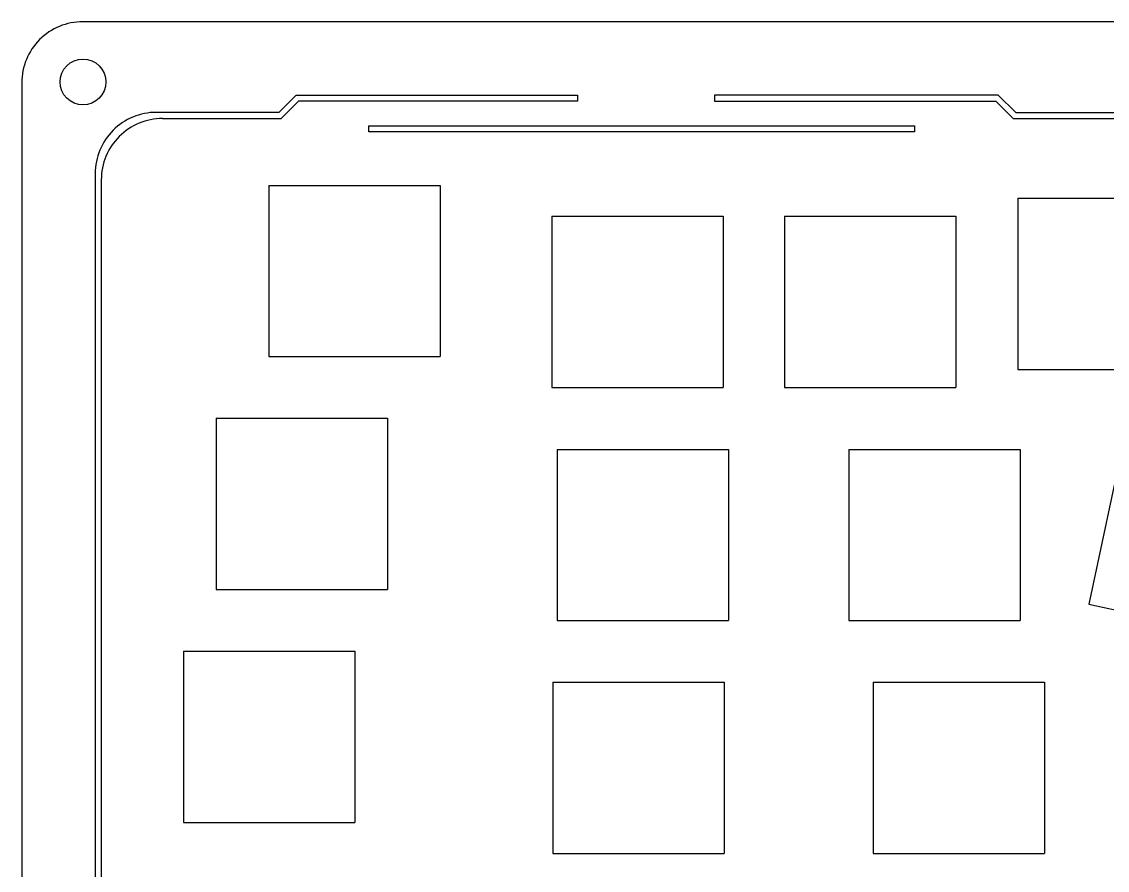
# Model space of a CAD drawing. Extents: x 7 to 394, y -192 to -46.
# Drawn here: x 7.3 to 96, y -124 to -54.6 of the extents above; entities that cross this region are included whole.
import ezdxf

# ---------------------------------------------------------------- set-up
doc = ezdxf.new("R2010")
doc.units = 0
doc.layers.add('Pcb_9d55', color=7, linetype='CONTINUOUS')

msp = doc.modelspace()

# ---------------------------------------------------------------- linework, layer by layer
at = {"layer": 'Pcb_9d55'}
for p, q in [((12.3012, -54.6278), (12.3012, -54.6278, -1.6)), ((103.101, -54.6329), (12.3012, -54.6278)), ((103.101, -54.6329, -1.6), (12.3012, -54.6278, -1.6)), ((12.3012, -54.6278), (12.3012, -54.6278, -1.6)), ((103.101, -54.6329), (12.3012, -54.6278)), ((103.101, -54.6329, -1.6), (12.3012, -54.6278, -1.6)), ((7.3025, -59.632), (7.3025, -59.632, -1.6)), ((7.3025, -59.632), (7.3025, -59.632, -1.6)), ((7.3025, -59.632), (7.3071, -169.078)), ((7.3025, -59.632, -1.6), (7.3071, -169.078, -1.6)), ((7.3025, -59.632), (7.3071, -169.078)), ((7.3025, -59.632, -1.6), (7.3071, -169.078, -1.6)), ((14.1838, -59.5554), (14.1838, -59.5554, -1.6)), ((14.1838, -59.5554), (14.1838, -59.5554, -1.6)), ((29.7332, -60.6247), (28.3159, -62.042)), ((29.7332, -60.6247, -1.6), (28.3159, -62.042, -1.6)), ((29.7332, -60.6247), (28.3159, -62.042)), ((29.7332, -60.6247, -1.6), (28.3159, -62.042, -1.6)), ((29.9314, -61.1327), (28.514, -62.55)), ((29.9314, -61.1327, -1.6), (28.514, -62.55, -1.6)), ((29.9314, -61.1327), (28.514, -62.55)), ((29.9314, -61.1327, -1.6), (28.514, -62.55, -1.6)), ((29.7332, -60.6247), (29.7332, -60.6247, -1.6)), ((29.7332, -60.6247), (52.738, -60.6247)), ((29.7332, -60.6247, -1.6), (52.738, -60.6247, -1.6)), ((29.7332, -60.6247), (29.7332, -60.6247, -1.6)), ((29.7332, -60.6247), (52.738, -60.6247)), ((29.7332, -60.6247, -1.6), (52.738, -60.6247, -1.6)), ((29.9314, -61.1327), (29.9314, -61.1327, -1.6)), ((29.9314, -61.1327), (29.9314, -61.1327, -1.6)), ((52.738, -61.1327), (29.9314, -61.1327)), ((52.738, -61.1327, -1.6), (29.9314, -61.1327, -1.6)), ((52.738, -61.1327), (29.9314, -61.1327)), ((52.738, -61.1327, -1.6), (29.9314, -61.1327, -1.6)), ((52.738, -60.6247), (52.738, -60.6247, -1.6)), ((52.738, -60.6247), (52.738, -61.1327)), ((52.738, -60.6247, -1.6), (52.738, -61.1327, -1.6)), ((52.738, -60.6247), (52.738, -60.6247, -1.6)), ((52.738, -60.6247), (52.738, -61.1327)), ((52.738, -60.6247, -1.6), (52.738, -61.1327, -1.6)), ((52.738, -61.1327), (52.738, -61.1327, -1.6)), ((52.738, -61.1327), (52.738, -61.1327, -1.6)), ((63.914, -60.6273), (63.914, -60.6273, -1.6)), ((87.1195, -60.6273), (63.914, -60.6273)), ((87.1195, -60.6273, -1.6), (63.914, -60.6273, -1.6)), ((63.914, -60.6273), (63.914, -60.6273, -1.6)), ((63.914, -60.6273), (63.914, -61.1276)), ((63.914, -60.6273, -1.6), (63.914, -61.1276, -1.6)), ((87.1195, -60.6273), (63.914, -60.6273)), ((63.914, -60.6273), (63.914, -61.1276)), ((87.1195, -60.6273, -1.6), (63.914, -60.6273, -1.6)), ((63.914, -60.6273, -1.6), (63.914, -61.1276, -1.6)), ((63.914, -61.1276), (63.914, -61.1276, -1.6)), ((63.914, -61.1276), (63.914, -61.1276, -1.6)), ((63.914, -61.1276), (86.9112, -61.1276)), ((63.914, -61.1276, -1.6), (86.9112, -61.1276, -1.6)), ((63.914, -61.1276), (86.9112, -61.1276)), ((63.914, -61.1276, -1.6), (86.9112, -61.1276, -1.6)), ((86.9112, -61.1276), (86.9112, -61.1276, -1.6)), ((86.9112, -61.1276), (86.9112, -61.1276, -1.6)), ((88.3336, -62.55), (86.9112, -61.1276)), ((88.3336, -62.55, -1.6), (86.9112, -61.1276, -1.6)), ((88.3336, -62.55), (86.9112, -61.1276)), ((88.3336, -62.55, -1.6), (86.9112, -61.1276, -1.6)), ((87.1195, -60.6273), (87.1195, -60.6273, -1.6)), ((87.1195, -60.6273), (87.1195, -60.6273, -1.6)), ((87.1195, -60.6273), (88.5419, -62.0497)), ((87.1195, -60.6273, -1.6), (88.5419, -62.0497, -1.6)), ((87.1195, -60.6273), (88.5419, -62.0497)), ((87.1195, -60.6273, -1.6), (88.5419, -62.0497, -1.6)), ((18.3083, -62.0416), (18.3083, -62.0416, -1.6)), ((28.3159, -62.042), (18.3083, -62.0416)), ((28.3159, -62.042, -1.6), (18.3083, -62.0416, -1.6)), ((18.3083, -62.0416), (18.3083, -62.0416, -1.6)), ((28.3159, -62.042), (18.3083, -62.0416)), ((28.3159, -62.042, -1.6), (18.3083, -62.0416, -1.6)), ((28.3159, -62.042), (28.3159, -62.042, -1.6)), ((28.3159, -62.042), (28.3159, -62.042, -1.6)), ((88.5419, -62.0497), (88.5419, -62.0497, -1.6)), ((88.5419, -62.0497), (88.5419, -62.0497, -1.6)), ((88.5419, -62.0497), (103.845, -62.0497)), ((88.5419, -62.0497, -1.6), (103.845, -62.0497, -1.6)), ((88.5419, -62.0497), (103.845, -62.0497)), ((88.5419, -62.0497, -1.6), (103.845, -62.0497, -1.6)), ((18.8062, -62.55), (18.8062, -62.55, -1.6)), ((18.8062, -62.55), (18.8062, -62.55, -1.6)), ((18.8062, -62.55), (28.514, -62.55)), ((18.8062, -62.55, -1.6), (28.514, -62.55, -1.6)), ((18.8062, -62.55), (28.514, -62.55)), ((18.8062, -62.55, -1.6), (28.514, -62.55, -1.6)), ((28.514, -62.55), (28.514, -62.55, -1.6)), ((28.514, -62.55), (28.514, -62.55, -1.6)), ((88.3336, -62.55), (88.3336, -62.55, -1.6)), ((88.3336, -62.55), (88.3336, -62.55, -1.6)), ((88.3336, -62.55), (103.845, -62.55)), ((88.3336, -62.55, -1.6), (103.845, -62.55, -1.6)), ((88.3336, -62.55), (103.845, -62.55)), ((88.3336, -62.55, -1.6), (103.845, -62.55, -1.6)), ((35.6819, -63.1342), (35.6819, -63.1342, -1.6)), ((35.6819, -63.1342), (80.2589, -63.1342)), ((35.6819, -63.1342, -1.6), (80.2589, -63.1342, -1.6)), ((35.6819, -63.1342), (35.6819, -63.1342, -1.6)), ((35.6819, -63.6346), (35.6819, -63.1342)), ((35.6819, -63.6346, -1.6), (35.6819, -63.1342, -1.6)), ((35.6819, -63.1342), (80.2589, -63.1342)), ((35.6819, -63.6346), (35.6819, -63.1342)), ((35.6819, -63.1342, -1.6), (80.2589, -63.1342, -1.6)), ((35.6819, -63.6346, -1.6), (35.6819, -63.1342, -1.6)), ((35.6819, -63.6346), (35.6819, -63.6346, -1.6)), ((80.2589, -63.6346), (35.6819, -63.6346)), ((80.2589, -63.6346, -1.6), (35.6819, -63.6346, -1.6)), ((35.6819, -63.6346), (35.6819, -63.6346, -1.6)), ((80.2589, -63.6346), (35.6819, -63.6346)), ((80.2589, -63.6346, -1.6), (35.6819, -63.6346, -1.6)), ((80.2589, -63.1342), (80.2589, -63.1342, -1.6)), ((80.2589, -63.1342), (80.2589, -63.6346)), ((80.2589, -63.1342, -1.6), (80.2589, -63.6346, -1.6)), ((80.2589, -63.1342), (80.2589, -63.1342, -1.6)), ((80.2589, -63.1342), (80.2589, -63.6346)), ((80.2589, -63.1342, -1.6), (80.2589, -63.6346, -1.6)), ((80.2589, -63.6346), (80.2589, -63.6346, -1.6)), ((80.2589, -63.6346), (80.2589, -63.6346, -1.6)), ((13.3096, -67.0458), (13.3096, -67.0458, -1.6)), ((13.3096, -67.0458), (13.3096, -67.0458, -1.6)), ((13.3096, -67.0458), (13.3096, -161.656)), ((13.3096, -67.0458, -1.6), (13.3096, -161.656, -1.6)), ((13.3096, -67.0458), (13.3096, -161.656)), ((13.3096, -67.0458, -1.6), (13.3096, -161.656, -1.6)), ((13.8074, -67.5543), (13.8045, -161.158)), ((13.8074, -67.5543, -1.6), (13.8045, -161.158, -1.6)), ((13.8074, -67.5543), (13.8045, -161.158)), ((13.8074, -67.5543, -1.6), (13.8045, -161.158, -1.6)), ((13.8074, -67.5543), (13.8074, -67.5543, -1.6)), ((13.8074, -67.5543), (13.8074, -67.5543, -1.6)), ((27.5107, -68.011), (27.5107, -68.011, -1.6)), ((27.5107, -68.011), (41.5112, -68.011)), ((27.5107, -68.011, -1.6), (41.5112, -68.011, -1.6)), ((27.5107, -68.011), (27.5107, -68.011, -1.6)), ((27.5107, -68.011), (27.5107, -82.0115)), ((27.5107, -68.011, -1.6), (27.5107, -82.0115, -1.6)), ((27.5107, -68.011), (41.5112, -68.011)), ((27.5107, -68.011), (27.5107, -82.0115)), ((27.5107, -68.011, -1.6), (41.5112, -68.011, -1.6)), ((27.5107, -68.011, -1.6), (27.5107, -82.0115, -1.6)), ((41.5112, -68.011), (41.5112, -68.011, -1.6)), ((41.5112, -68.011), (41.5112, -68.011, -1.6)), ((41.5112, -68.011), (41.5112, -82.0115)), ((41.5112, -68.011, -1.6), (41.5112, -82.0115, -1.6)), ((41.5112, -68.011), (41.5112, -82.0115)), ((41.5112, -68.011, -1.6), (41.5112, -82.0115, -1.6)), ((88.712, -69.0651), (88.712, -69.0651, -1.6)), ((88.712, -69.0651), (102.713, -69.0651)), ((88.712, -69.0651, -1.6), (102.713, -69.0651, -1.6)), ((88.712, -69.0651), (88.712, -69.0651, -1.6)), ((88.712, -69.0651), (88.712, -83.0656)), ((88.712, -69.0651, -1.6), (88.712, -83.0656, -1.6)), ((88.712, -69.0651), (102.713, -69.0651)), ((88.712, -69.0651), (88.712, -83.0656)), ((88.712, -69.0651, -1.6), (102.713, -69.0651, -1.6)), ((88.712, -69.0651, -1.6), (88.712, -83.0656, -1.6)), ((50.6247, -70.5383), (50.6247, -70.5383, -1.6)), ((50.6247, -70.5383), (64.6252, -70.5383)), ((50.6247, -70.5383, -1.6), (64.6252, -70.5383, -1.6)), ((50.6247, -70.5383), (50.6247, -70.5383, -1.6)), ((50.6247, -70.5383), (50.6247, -84.5388)), ((50.6247, -70.5383, -1.6), (50.6247, -84.5388, -1.6)), ((50.6247, -70.5383), (64.6252, -70.5383)), ((50.6247, -70.5383), (50.6247, -84.5388)), ((50.6247, -70.5383, -1.6), (64.6252, -70.5383, -1.6)), ((50.6247, -70.5383, -1.6), (50.6247, -84.5388, -1.6)), ((64.6252, -70.5383), (64.6252, -70.5383, -1.6)), ((64.6252, -70.5383), (64.6252, -70.5383, -1.6)), ((64.6252, -70.5383), (64.6252, -84.5388)), ((64.6252, -70.5383, -1.6), (64.6252, -84.5388, -1.6)), ((64.6252, -70.5383), (64.6252, -84.5388)), ((64.6252, -70.5383, -1.6), (64.6252, -84.5388, -1.6)), ((69.6493, -70.5383), (69.6493, -70.5383, -1.6)), ((69.6493, -70.5383), (83.6498, -70.5383)), ((69.6493, -70.5383, -1.6), (83.6498, -70.5383, -1.6)), ((69.6493, -70.5383), (69.6493, -70.5383, -1.6)), ((69.6493, -70.5383), (69.6493, -84.5388)), ((69.6493, -70.5383, -1.6), (69.6493, -84.5388, -1.6)), ((69.6493, -70.5383), (83.6498, -70.5383)), ((69.6493, -70.5383), (69.6493, -84.5388)), ((69.6493, -70.5383, -1.6), (83.6498, -70.5383, -1.6)), ((69.6493, -70.5383, -1.6), (69.6493, -84.5388, -1.6)), ((83.6498, -70.5383), (83.6498, -70.5383, -1.6)), ((83.6498, -70.5383), (83.6498, -70.5383, -1.6)), ((83.6498, -70.5383), (83.6498, -84.5388)), ((83.6498, -70.5383, -1.6), (83.6498, -84.5388, -1.6)), ((83.6498, -70.5383), (83.6498, -84.5388)), ((83.6498, -70.5383, -1.6), (83.6498, -84.5388, -1.6)), ((27.5107, -82.0115), (27.5107, -82.0115, -1.6)), ((27.5107, -82.0115), (27.5107, -82.0115, -1.6)), ((27.5107, -82.0115), (41.5112, -82.0115)), ((27.5107, -82.0115, -1.6), (41.5112, -82.0115, -1.6)), ((27.5107, -82.0115), (41.5112, -82.0115)), ((27.5107, -82.0115, -1.6), (41.5112, -82.0115, -1.6)), ((41.5112, -82.0115), (41.5112, -82.0115, -1.6)), ((41.5112, -82.0115), (41.5112, -82.0115, -1.6)), ((88.712, -83.0656), (88.712, -83.0656, -1.6)), ((88.712, -83.0656), (88.712, -83.0656, -1.6)), ((88.712, -83.0656), (102.713, -83.0656)), ((88.712, -83.0656, -1.6), (102.713, -83.0656, -1.6)), ((88.712, -83.0656), (102.713, -83.0656)), ((88.712, -83.0656, -1.6), (102.713, -83.0656, -1.6)), ((50.6247, -84.5388), (50.6247, -84.5388, -1.6)), ((50.6247, -84.5388), (50.6247, -84.5388, -1.6)), ((50.6247, -84.5388), (64.6252, -84.5388)), ((50.6247, -84.5388, -1.6), (64.6252, -84.5388, -1.6)), ((50.6247, -84.5388), (64.6252, -84.5388)), ((50.6247, -84.5388, -1.6), (64.6252, -84.5388, -1.6)), ((64.6252, -84.5388), (64.6252, -84.5388, -1.6)), ((64.6252, -84.5388), (64.6252, -84.5388, -1.6)), ((69.6493, -84.5388), (69.6493, -84.5388, -1.6)), ((69.6493, -84.5388), (69.6493, -84.5388, -1.6)), ((69.6493, -84.5388), (83.6498, -84.5388)), ((69.6493, -84.5388, -1.6), (83.6498, -84.5388, -1.6)), ((69.6493, -84.5388), (83.6498, -84.5388)), ((69.6493, -84.5388, -1.6), (83.6498, -84.5388, -1.6)), ((83.6498, -84.5388), (83.6498, -84.5388, -1.6)), ((83.6498, -84.5388), (83.6498, -84.5388, -1.6)), ((23.1927, -87.061), (23.1927, -87.061, -1.6)), ((23.1927, -87.061), (37.1932, -87.061)), ((23.1927, -87.061, -1.6), (37.1932, -87.061, -1.6)), ((23.1927, -87.061), (23.1927, -87.061, -1.6)), ((23.1927, -87.061), (23.1927, -101.062)), ((23.1927, -87.061, -1.6), (23.1927, -101.062, -1.6)), ((23.1927, -87.061), (37.1932, -87.061)), ((23.1927, -87.061), (23.1927, -101.062)), ((23.1927, -87.061, -1.6), (37.1932, -87.061, -1.6)), ((23.1927, -87.061, -1.6), (23.1927, -101.062, -1.6)), ((37.1932, -87.061), (37.1932, -87.061, -1.6)), ((37.1932, -87.061), (37.1932, -87.061, -1.6)), ((37.1932, -87.061), (37.1932, -101.062)), ((37.1932, -87.061, -1.6), (37.1932, -101.062, -1.6)), ((37.1932, -87.061), (37.1932, -101.062)), ((37.1932, -87.061, -1.6), (37.1932, -101.062, -1.6)), ((97.4198, -88.5775), (94.5089, -102.272)), ((97.4198, -88.5775, -1.6), (94.5089, -102.272, -1.6)), ((97.4198, -88.5775), (94.5089, -102.272)), ((97.4198, -88.5775, -1.6), (94.5089, -102.272, -1.6)), ((51.0692, -89.601), (51.0692, -89.601, -1.6)), ((51.0692, -89.601), (65.0697, -89.601)), ((51.0692, -89.601, -1.6), (65.0697, -89.601, -1.6)), ((51.0692, -89.601), (51.0692, -89.601, -1.6)), ((51.0692, -89.601), (51.0692, -103.602)), ((51.0692, -89.601, -1.6), (51.0692, -103.602, -1.6)), ((51.0692, -89.601), (65.0697, -89.601)), ((51.0692, -89.601), (51.0692, -103.602)), ((51.0692, -89.601, -1.6), (65.0697, -89.601, -1.6)), ((51.0692, -89.601, -1.6), (51.0692, -103.602, -1.6)), ((65.0697, -89.601), (65.0697, -89.601, -1.6)), ((65.0697, -89.601), (65.0697, -89.601, -1.6)), ((65.0697, -89.601), (65.0697, -103.602)), ((65.0697, -89.601, -1.6), (65.0697, -103.602, -1.6)), ((65.0697, -89.601), (65.0697, -103.602)), ((65.0697, -89.601, -1.6), (65.0697, -103.602, -1.6)), ((74.8944, -89.601), (74.8944, -89.601, -1.6)), ((74.8944, -89.601), (88.8949, -89.601)), ((74.8944, -89.601, -1.6), (88.8949, -89.601, -1.6)), ((74.8944, -89.601), (74.8944, -89.601, -1.6)), ((74.8944, -89.601), (74.8944, -103.602)), ((74.8944, -89.601, -1.6), (74.8944, -103.602, -1.6)), ((74.8944, -89.601), (88.8949, -89.601)), ((74.8944, -89.601), (74.8944, -103.602)), ((74.8944, -89.601, -1.6), (88.8949, -89.601, -1.6)), ((74.8944, -89.601, -1.6), (74.8944, -103.602, -1.6)), ((88.8949, -89.601), (88.8949, -89.601, -1.6)), ((88.8949, -89.601), (88.8949, -89.601, -1.6)), ((88.8949, -89.601), (88.8949, -103.602)), ((88.8949, -89.601, -1.6), (88.8949, -103.602, -1.6)), ((88.8949, -89.601), (88.8949, -103.602)), ((88.8949, -89.601, -1.6), (88.8949, -103.602, -1.6)), ((23.1927, -101.062), (23.1927, -101.062, -1.6)), ((23.1927, -101.062), (23.1927, -101.062, -1.6)), ((23.1927, -101.062), (37.1932, -101.062)), ((23.1927, -101.062, -1.6), (37.1932, -101.062, -1.6)), ((23.1927, -101.062), (37.1932, -101.062)), ((23.1927, -101.062, -1.6), (37.1932, -101.062, -1.6)), ((37.1932, -101.062), (37.1932, -101.062, -1.6)), ((37.1932, -101.062), (37.1932, -101.062, -1.6)), ((94.5089, -102.272), (94.5089, -102.272, -1.6)), ((94.5089, -102.272), (94.5089, -102.272, -1.6)), ((94.5089, -102.272), (108.203, -105.183)), ((94.5089, -102.272, -1.6), (108.203, -105.183, -1.6)), ((94.5089, -102.272), (108.203, -105.183)), ((94.5089, -102.272, -1.6), (108.203, -105.183, -1.6)), ((51.0692, -103.602), (51.0692, -103.602, -1.6)), ((51.0692, -103.602), (51.0692, -103.602, -1.6)), ((51.0692, -103.602), (65.0697, -103.602)), ((51.0692, -103.602, -1.6), (65.0697, -103.602, -1.6)), ((51.0692, -103.602), (65.0697, -103.602)), ((51.0692, -103.602, -1.6), (65.0697, -103.602, -1.6)), ((65.0697, -103.602), (65.0697, -103.602, -1.6)), ((65.0697, -103.602), (65.0697, -103.602, -1.6)), ((74.8944, -103.602), (74.8944, -103.602, -1.6)), ((74.8944, -103.602), (74.8944, -103.602, -1.6)), ((74.8944, -103.602), (88.8949, -103.602)), ((74.8944, -103.602, -1.6), (88.8949, -103.602, -1.6)), ((74.8944, -103.602), (88.8949, -103.602)), ((74.8944, -103.602, -1.6), (88.8949, -103.602, -1.6)), ((88.8949, -103.602), (88.8949, -103.602, -1.6)), ((88.8949, -103.602), (88.8949, -103.602, -1.6)), ((20.5257, -106.111), (20.5257, -106.111, -1.6)), ((20.5257, -106.111), (34.5262, -106.111)), ((20.5257, -106.111, -1.6), (34.5262, -106.111, -1.6)), ((20.5257, -106.111), (20.5257, -106.111, -1.6)), ((20.5257, -106.111), (20.5257, -120.112)), ((20.5257, -106.111, -1.6), (20.5257, -120.112, -1.6)), ((20.5257, -106.111), (34.5262, -106.111)), ((20.5257, -106.111), (20.5257, -120.112)), ((20.5257, -106.111, -1.6), (34.5262, -106.111, -1.6)), ((20.5257, -106.111, -1.6), (20.5257, -120.112, -1.6)), ((34.5262, -106.111), (34.5262, -106.111, -1.6)), ((34.5262, -106.111), (34.5262, -106.111, -1.6)), ((34.5262, -106.111), (34.5262, -120.112)), ((34.5262, -106.111, -1.6), (34.5262, -120.112, -1.6)), ((34.5262, -106.111), (34.5262, -120.112)), ((34.5262, -106.111, -1.6), (34.5262, -120.112, -1.6)), ((50.7009, -108.651), (50.7009, -108.651, -1.6)), ((50.7009, -108.651), (64.7014, -108.651)), ((50.7009, -108.651, -1.6), (64.7014, -108.651, -1.6)), ((50.7009, -108.651), (50.7009, -108.651, -1.6)), ((50.7009, -108.651), (50.7009, -122.652)), ((50.7009, -108.651, -1.6), (50.7009, -122.652, -1.6)), ((50.7009, -108.651), (64.7014, -108.651)), ((50.7009, -108.651), (50.7009, -122.652)), ((50.7009, -108.651, -1.6), (64.7014, -108.651, -1.6)), ((50.7009, -108.651, -1.6), (50.7009, -122.652, -1.6)), ((64.7014, -108.651), (64.7014, -108.651, -1.6)), ((64.7014, -108.651), (64.7014, -108.651, -1.6)), ((64.7014, -108.651), (64.7014, -122.652)), ((64.7014, -108.651, -1.6), (64.7014, -122.652, -1.6)), ((64.7014, -108.651), (64.7014, -122.652)), ((64.7014, -108.651, -1.6), (64.7014, -122.652, -1.6)), ((76.8883, -108.651), (76.8883, -108.651, -1.6)), ((76.8883, -108.651), (90.8888, -108.651)), ((76.8883, -108.651, -1.6), (90.8888, -108.651, -1.6)), ((76.8883, -108.651), (76.8883, -108.651, -1.6)), ((76.8883, -108.651), (76.8883, -122.652)), ((76.8883, -108.651, -1.6), (76.8883, -122.652, -1.6)), ((76.8883, -108.651), (90.8888, -108.651)), ((76.8883, -108.651), (76.8883, -122.652)), ((76.8883, -108.651, -1.6), (90.8888, -108.651, -1.6)), ((76.8883, -108.651, -1.6), (76.8883, -122.652, -1.6)), ((90.8888, -108.651), (90.8888, -108.651, -1.6)), ((90.8888, -108.651), (90.8888, -108.651, -1.6)), ((90.8888, -108.651), (90.8888, -122.652)), ((90.8888, -108.651, -1.6), (90.8888, -122.652, -1.6)), ((90.8888, -108.651), (90.8888, -122.652)), ((90.8888, -108.651, -1.6), (90.8888, -122.652, -1.6)), ((20.5257, -120.112), (20.5257, -120.112, -1.6)), ((20.5257, -120.112), (20.5257, -120.112, -1.6)), ((20.5257, -120.112), (34.5262, -120.112)), ((20.5257, -120.112, -1.6), (34.5262, -120.112, -1.6)), ((20.5257, -120.112), (34.5262, -120.112)), ((20.5257, -120.112, -1.6), (34.5262, -120.112, -1.6)), ((34.5262, -120.112), (34.5262, -120.112, -1.6)), ((34.5262, -120.112), (34.5262, -120.112, -1.6)), ((50.7009, -122.652), (50.7009, -122.652, -1.6)), ((50.7009, -122.652), (50.7009, -122.652, -1.6)), ((50.7009, -122.652), (64.7014, -122.652)), ((50.7009, -122.652, -1.6), (64.7014, -122.652, -1.6)), ((50.7009, -122.652), (64.7014, -122.652)), ((50.7009, -122.652, -1.6), (64.7014, -122.652, -1.6)), ((64.7014, -122.652), (64.7014, -122.652, -1.6)), ((64.7014, -122.652), (64.7014, -122.652, -1.6)), ((76.8883, -122.652), (76.8883, -122.652, -1.6)), ((76.8883, -122.652), (76.8883, -122.652, -1.6)), ((76.8883, -122.652), (90.8888, -122.652)), ((76.8883, -122.652, -1.6), (90.8888, -122.652, -1.6)), ((76.8883, -122.652), (90.8888, -122.652)), ((76.8883, -122.652, -1.6), (90.8888, -122.652, -1.6)), ((90.8888, -122.652), (90.8888, -122.652, -1.6)), ((90.8888, -122.652), (90.8888, -122.652, -1.6))]:
    msp.add_line(p, q, dxfattribs=at)
msp.add_circle((12.3088, -59.5554), 1.875, dxfattribs=at)
msp.add_circle((12.3088, -59.5554), 1.875, dxfattribs=at)
msp.add_circle((12.3088, -59.5554), 1.875, dxfattribs=at)
msp.add_circle((12.3088, -59.5554), 1.875, dxfattribs=at)
for centre in [(12.3038, -59.629), (12.3038, -59.629, -1.6), (12.3038, -59.629), (12.3038, -59.629, -1.6), (18.3109, -67.0429), (18.3109, -67.0429, -1.6), (18.3109, -67.0429), (18.3109, -67.0429, -1.6), (18.8087, -67.5513), (18.8087, -67.5513, -1.6), (18.8087, -67.5513), (18.8087, -67.5513, -1.6)]:
    msp.add_arc(centre, 5.0013, 90.0291, -179.966, dxfattribs=at)

doc.saveas('drawing.dxf')
